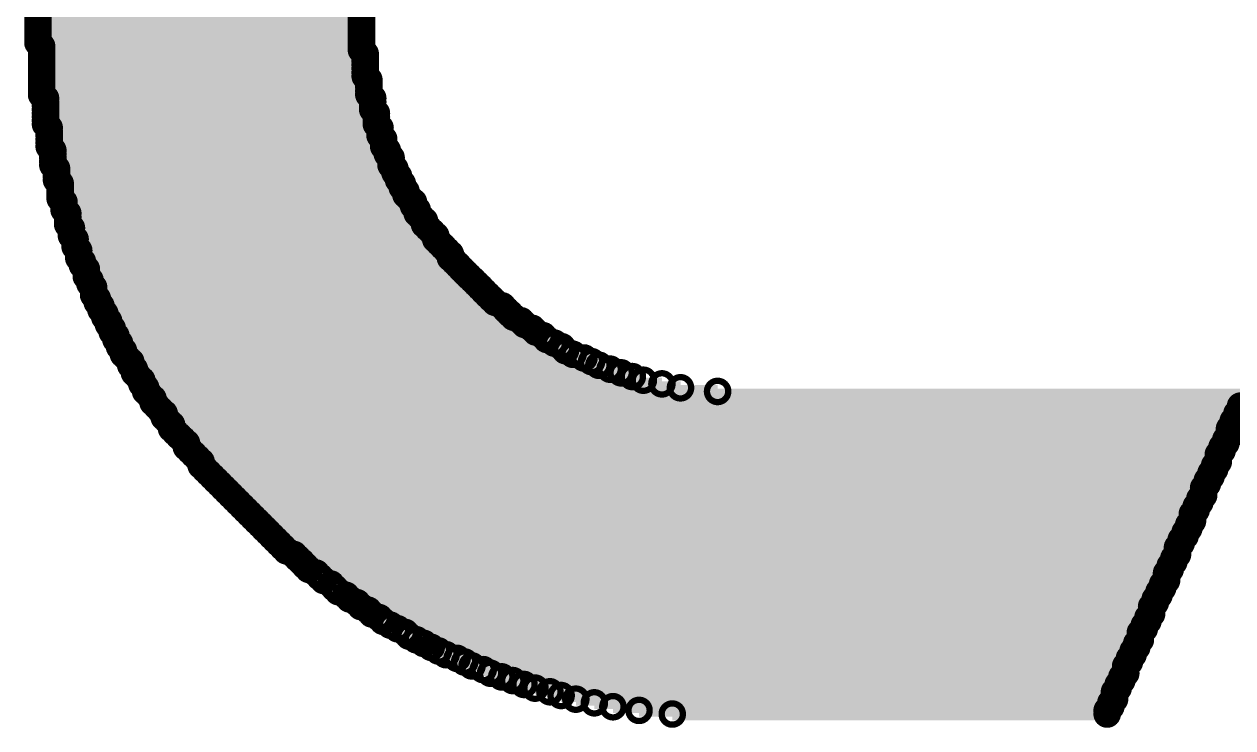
# Model space of a CAD drawing. Header units: millimetres. Extents: x 0 to 297, y 0 to 210.
# Drawn here: x 75.718 to 77.141, y 129.291 to 130.119 of the extents above; entities that cross this region are included whole.
import ezdxf

# ---------------------------------------------------------------- set-up
doc = ezdxf.new("R2010")
doc.units = ezdxf.units.MM
doc.header["$LTSCALE"] = 16.335
doc.layers.add('1', color=7, linetype='CONTINUOUS')

msp = doc.modelspace()

# ---------------------------------------------------------------- linework, layer by layer
at = {"layer": '1', "color": 7, "linetype": 'Continuous', "const_width": 0.00743}
for points in [[(75.7221, 130.132, 1), (75.7471, 130.132, 1)], [(75.7221, 130.1277, 1), (75.7471, 130.1277, 1)], [(75.7221, 130.1233, 1), (75.7471, 130.1233, 1)], [(76.1028, 130.132, 1), (76.1279, 130.132, 1)], [(76.1028, 130.1277, 1), (76.1279, 130.1277, 1)], [(76.1028, 130.1233, 1), (76.1279, 130.1233, 1)], [(75.7221, 130.119, 1), (75.7471, 130.119, 1)], [(75.7221, 130.1147, 1), (75.7471, 130.1147, 1)], [(75.7221, 130.1101, 1), (75.7471, 130.1101, 1)], [(76.1028, 130.119, 1), (76.1279, 130.119, 1)], [(76.1028, 130.1147, 1), (76.1279, 130.1147, 1)], [(76.1028, 130.1101, 1), (76.1279, 130.1101, 1)], [(75.7221, 130.1058, 1), (75.7471, 130.1058, 1)], [(75.7221, 130.1015, 1), (75.7471, 130.1015, 1)], [(75.7221, 130.0972, 1), (75.7471, 130.0972, 1)], [(75.7264, 130.0929, 1), (75.7514, 130.0929, 1)], [(76.1028, 130.1058, 1), (76.1279, 130.1058, 1)], [(76.1028, 130.1015, 1), (76.1279, 130.1015, 1)], [(76.1028, 130.0972, 1), (76.1279, 130.0972, 1)], [(76.1028, 130.0929, 1), (76.1279, 130.0929, 1)], [(75.7264, 130.0886, 1), (75.7514, 130.0886, 1)], [(75.7264, 130.084, 1), (75.7514, 130.084, 1)], [(75.7264, 130.0797, 1), (75.7514, 130.0797, 1)], [(76.1028, 130.0886, 1), (76.1279, 130.0886, 1)], [(76.1072, 130.084, 1), (76.1322, 130.084, 1)], [(76.1072, 130.0797, 1), (76.1322, 130.0797, 1)], [(75.7264, 130.0753, 1), (75.7514, 130.0753, 1)], [(75.7264, 130.071, 1), (75.7514, 130.071, 1)], [(75.7264, 130.0667, 1), (75.7514, 130.0667, 1)], [(76.1072, 130.0753, 1), (76.1322, 130.0753, 1)], [(76.1072, 130.071, 1), (76.1322, 130.071, 1)], [(76.1072, 130.0667, 1), (76.1322, 130.0667, 1)], [(75.7264, 130.0621, 1), (75.7514, 130.0621, 1)], [(75.7264, 130.0578, 1), (75.7514, 130.0578, 1)], [(75.7264, 130.0535, 1), (75.7514, 130.0535, 1)], [(76.1072, 130.0621, 1), (76.1322, 130.0621, 1)], [(76.1072, 130.0578, 1), (76.1322, 130.0578, 1)], [(76.1115, 130.0535, 1), (76.1365, 130.0535, 1)], [(75.7264, 130.0492, 1), (75.7514, 130.0492, 1)], [(75.7264, 130.0449, 1), (75.7514, 130.0449, 1)], [(75.7264, 130.0403, 1), (75.7514, 130.0403, 1)], [(75.7264, 130.036, 1), (75.7514, 130.036, 1)], [(76.1115, 130.0492, 1), (76.1365, 130.0492, 1)], [(76.1115, 130.0449, 1), (76.1365, 130.0449, 1)], [(76.1115, 130.0403, 1), (76.1365, 130.0403, 1)], [(76.1115, 130.036, 1), (76.1365, 130.036, 1)], [(75.731, 130.0317, 1), (75.756, 130.0317, 1)], [(75.731, 130.0273, 1), (75.756, 130.0273, 1)], [(75.731, 130.023, 1), (75.756, 130.023, 1)], [(76.116, 130.0317, 1), (76.1411, 130.0317, 1)], [(76.116, 130.0273, 1), (76.1411, 130.0273, 1)], [(76.116, 130.023, 1), (76.1411, 130.023, 1)], [(75.731, 130.0187, 1), (75.756, 130.0187, 1)], [(75.731, 130.0141, 1), (75.756, 130.0141, 1)], [(75.731, 130.0098, 1), (75.756, 130.0098, 1)], [(76.116, 130.0187, 1), (76.1411, 130.0187, 1)], [(76.1204, 130.0141, 1), (76.1454, 130.0141, 1)], [(76.1204, 130.0098, 1), (76.1454, 130.0098, 1)], [(75.731, 130.0055, 1), (75.756, 130.0055, 1)], [(75.731, 130.0012, 1), (75.756, 130.0012, 1)], [(75.7353, 129.9969, 1), (75.7603, 129.9969, 1)], [(76.1204, 130.0055, 1), (76.1454, 130.0055, 1)], [(76.1204, 130.0012, 1), (76.1454, 130.0012, 1)], [(76.1247, 129.9969, 1), (76.1497, 129.9969, 1)], [(75.7353, 129.9923, 1), (75.7603, 129.9923, 1)], [(75.7353, 129.988, 1), (75.7603, 129.988, 1)], [(75.7353, 129.9836, 1), (75.7603, 129.9836, 1)], [(75.7353, 129.9793, 1), (75.7603, 129.9793, 1)], [(76.1247, 129.9923, 1), (76.1497, 129.9923, 1)], [(76.1247, 129.988, 1), (76.1497, 129.988, 1)], [(76.129, 129.9836, 1), (76.154, 129.9836, 1)], [(76.129, 129.9793, 1), (76.154, 129.9793, 1)], [(75.7353, 129.975, 1), (75.7603, 129.975, 1)], [(75.7396, 129.9704, 1), (75.7646, 129.9704, 1)], [(75.7396, 129.9661, 1), (75.7646, 129.9661, 1)], [(76.129, 129.975, 1), (76.154, 129.975, 1)], [(76.1333, 129.9704, 1), (76.1583, 129.9704, 1)], [(76.1333, 129.9661, 1), (76.1583, 129.9661, 1)], [(75.7396, 129.9618, 1), (75.7646, 129.9618, 1)], [(75.7396, 129.9575, 1), (75.7646, 129.9575, 1)], [(75.7396, 129.9532, 1), (75.7646, 129.9532, 1)], [(76.1376, 129.9618, 1), (76.1627, 129.9618, 1)], [(76.1376, 129.9575, 1), (76.1627, 129.9575, 1)], [(76.1376, 129.9532, 1), (76.1627, 129.9532, 1)], [(75.7439, 129.9489, 1), (75.769, 129.9489, 1)], [(75.7439, 129.9443, 1), (75.769, 129.9443, 1)], [(75.7439, 129.94, 1), (75.769, 129.94, 1)], [(76.1422, 129.9489, 1), (76.1672, 129.9489, 1)], [(76.1422, 129.9443, 1), (76.1672, 129.9443, 1)], [(76.1465, 129.94, 1), (76.1715, 129.94, 1)], [(75.7439, 129.9356, 1), (75.769, 129.9356, 1)], [(75.7482, 129.9313, 1), (75.7733, 129.9313, 1)], [(75.7482, 129.927, 1), (75.7733, 129.927, 1)], [(75.7482, 129.9224, 1), (75.7733, 129.9224, 1)], [(76.1465, 129.9356, 1), (76.1715, 129.9356, 1)], [(76.1508, 129.9313, 1), (76.1759, 129.9313, 1)], [(76.1508, 129.927, 1), (76.1759, 129.927, 1)], [(76.1552, 129.9224, 1), (76.1802, 129.9224, 1)], [(75.7482, 129.9181, 1), (75.7733, 129.9181, 1)], [(75.7482, 129.9138, 1), (75.7733, 129.9138, 1)], [(75.7528, 129.9095, 1), (75.7778, 129.9095, 1)], [(76.1552, 129.9181, 1), (76.1802, 129.9181, 1)], [(76.1595, 129.9138, 1), (76.1845, 129.9138, 1)], [(76.164, 129.9095, 1), (76.1891, 129.9095, 1)], [(75.7528, 129.9052, 1), (75.7778, 129.9052, 1)], [(75.7528, 129.9006, 1), (75.7778, 129.9006, 1)], [(75.7571, 129.8963, 1), (75.7822, 129.8963, 1)], [(76.164, 129.9052, 1), (76.1891, 129.9052, 1)], [(76.1684, 129.9006, 1), (76.1934, 129.9006, 1)], [(76.1684, 129.8963, 1), (76.1934, 129.8963, 1)], [(75.7571, 129.892, 1), (75.7822, 129.892, 1)], [(75.7571, 129.8876, 1), (75.7822, 129.8876, 1)], [(75.7571, 129.8833, 1), (75.7822, 129.8833, 1)], [(75.7615, 129.879, 1), (75.7865, 129.879, 1)], [(76.1727, 129.892, 1), (76.1977, 129.892, 1)], [(76.177, 129.8876, 1), (76.202, 129.8876, 1)], [(76.177, 129.8833, 1), (76.202, 129.8833, 1)], [(76.1813, 129.879, 1), (76.2063, 129.879, 1)], [(75.7615, 129.8744, 1), (75.7865, 129.8744, 1)], [(75.7615, 129.8701, 1), (75.7865, 129.8701, 1)], [(75.7658, 129.8658, 1), (75.7908, 129.8658, 1)], [(76.1859, 129.8744, 1), (76.2109, 129.8744, 1)], [(76.1902, 129.8701, 1), (76.2152, 129.8701, 1)], [(76.1902, 129.8658, 1), (76.2152, 129.8658, 1)], [(75.7658, 129.8615, 1), (75.7908, 129.8615, 1)], [(75.7658, 129.8572, 1), (75.7908, 129.8572, 1)], [(75.7701, 129.8526, 1), (75.7951, 129.8526, 1)], [(76.1945, 129.8615, 1), (76.2195, 129.8615, 1)], [(76.1988, 129.8572, 1), (76.2239, 129.8572, 1)], [(76.2032, 129.8526, 1), (76.2282, 129.8526, 1)], [(75.7701, 129.8483, 1), (75.7951, 129.8483, 1)], [(75.7701, 129.8439, 1), (75.7951, 129.8439, 1)], [(75.7744, 129.8396, 1), (75.7994, 129.8396, 1)], [(76.2075, 129.8483, 1), (76.2325, 129.8483, 1)], [(76.2075, 129.8439, 1), (76.2325, 129.8439, 1)], [(76.2121, 129.8396, 1), (76.2371, 129.8396, 1)], [(75.7744, 129.8353, 1), (75.7994, 129.8353, 1)], [(75.779, 129.8307, 1), (75.804, 129.8307, 1)], [(75.779, 129.8264, 1), (75.804, 129.8264, 1)], [(75.779, 129.8221, 1), (75.804, 129.8221, 1)], [(76.2164, 129.8353, 1), (76.2414, 129.8353, 1)], [(76.2207, 129.8307, 1), (76.2457, 129.8307, 1)], [(76.225, 129.8264, 1), (76.25, 129.8264, 1)], [(76.2293, 129.8221, 1), (76.2543, 129.8221, 1)], [(75.7833, 129.8178, 1), (75.8083, 129.8178, 1)], [(75.7833, 129.8135, 1), (75.8083, 129.8135, 1)], [(75.7876, 129.8092, 1), (75.8126, 129.8092, 1)], [(76.2339, 129.8178, 1), (76.2589, 129.8178, 1)], [(76.2382, 129.8135, 1), (76.2632, 129.8135, 1)], [(76.2425, 129.8092, 1), (76.2676, 129.8092, 1)], [(75.7876, 129.8046, 1), (75.8126, 129.8046, 1)], [(75.7876, 129.8003, 1), (75.8126, 129.8003, 1)], [(75.7919, 129.7959, 1), (75.817, 129.7959, 1)], [(76.2469, 129.8046, 1), (76.2719, 129.8046, 1)], [(76.2512, 129.8003, 1), (76.2762, 129.8003, 1)], [(76.2557, 129.7959, 1), (76.2808, 129.7959, 1)], [(75.7919, 129.7916, 1), (75.817, 129.7916, 1)], [(75.7963, 129.7873, 1), (75.8213, 129.7873, 1)], [(75.7963, 129.7827, 1), (75.8213, 129.7827, 1)], [(76.2601, 129.7916, 1), (76.2851, 129.7916, 1)], [(76.2687, 129.7873, 1), (76.2937, 129.7873, 1)], [(76.273, 129.7827, 1), (76.298, 129.7827, 1)], [(75.8008, 129.7784, 1), (75.8258, 129.7784, 1)], [(75.8008, 129.7741, 1), (75.8258, 129.7741, 1)], [(75.8051, 129.7698, 1), (75.8302, 129.7698, 1)], [(75.8051, 129.7655, 1), (75.8302, 129.7655, 1)], [(76.2773, 129.7784, 1), (76.3024, 129.7784, 1)], [(76.2819, 129.7741, 1), (76.3069, 129.7741, 1)], [(76.2905, 129.7698, 1), (76.3156, 129.7698, 1)], [(76.2949, 129.7655, 1), (76.3199, 129.7655, 1)], [(75.8095, 129.7609, 1), (75.8345, 129.7609, 1)], [(75.8095, 129.7566, 1), (75.8345, 129.7566, 1)], [(75.8138, 129.7523, 1), (75.8388, 129.7523, 1)], [(76.3037, 129.7609, 1), (76.3288, 129.7609, 1)], [(76.3081, 129.7566, 1), (76.3331, 129.7566, 1)], [(76.3167, 129.7523, 1), (76.3417, 129.7523, 1)], [(75.8138, 129.7479, 1), (75.8388, 129.7479, 1)], [(75.8181, 129.7436, 1), (75.8431, 129.7436, 1)], [(75.8181, 129.7393, 1), (75.8431, 129.7393, 1)], [(76.321, 129.7479, 1), (76.346, 129.7479, 1)], [(76.3299, 129.7436, 1), (76.3549, 129.7436, 1)], [(76.3385, 129.7393, 1), (76.3636, 129.7393, 1)], [(75.8227, 129.7347, 1), (75.8477, 129.7347, 1)], [(75.8227, 129.7304, 1), (75.8477, 129.7304, 1)], [(75.827, 129.7261, 1), (75.852, 129.7261, 1)], [(76.3429, 129.7347, 1), (76.3679, 129.7347, 1)], [(76.3518, 129.7304, 1), (76.3768, 129.7304, 1)], [(76.3647, 129.7261, 1), (76.3897, 129.7261, 1)], [(75.8313, 129.7218, 1), (75.8563, 129.7218, 1)], [(75.8313, 129.7175, 1), (75.8563, 129.7175, 1)], [(75.8356, 129.7129, 1), (75.8606, 129.7129, 1)], [(75.8356, 129.7086, 1), (75.8606, 129.7086, 1)], [(76.3736, 129.7218, 1), (76.3986, 129.7218, 1)], [(76.3822, 129.7175, 1), (76.4073, 129.7175, 1)], [(76.3954, 129.7129, 1), (76.4205, 129.7129, 1)], [(76.4084, 129.7086, 1), (76.4334, 129.7086, 1)], [(75.8399, 129.7042, 1), (75.865, 129.7042, 1)], [(75.8443, 129.6999, 1), (75.8693, 129.6999, 1)], [(75.8443, 129.6956, 1), (75.8693, 129.6956, 1)], [(76.4216, 129.7042, 1), (76.4466, 129.7042, 1)], [(76.4346, 129.6999, 1), (76.4596, 129.6999, 1)], [(76.4564, 129.6956, 1), (76.4814, 129.6956, 1)], [(75.8488, 129.691, 1), (75.8739, 129.691, 1)], [(75.8488, 129.6867, 1), (75.8739, 129.6867, 1)], [(75.8532, 129.6824, 1), (75.8782, 129.6824, 1)], [(76.4782, 129.691, 1), (76.5033, 129.691, 1)], [(76.5219, 129.6867, 1), (76.547, 129.6867, 1)], [(75.8575, 129.6781, 1), (75.8825, 129.6781, 1)], [(75.8575, 129.6738, 1), (75.8825, 129.6738, 1)], [(75.8618, 129.6695, 1), (75.8868, 129.6695, 1)], [(77.1374, 129.6695, 1), (77.1624, 129.6695, 1)], [(75.8661, 129.6649, 1), (75.8911, 129.6649, 1)], [(75.8707, 129.6606, 1), (75.8957, 129.6606, 1)], [(75.8707, 129.6562, 1), (75.8957, 129.6562, 1)], [(75.875, 129.6519, 1), (75.9, 129.6519, 1)], [(77.1287, 129.6519, 1), (77.1538, 129.6519, 1)], [(77.1331, 129.6606, 1), (77.1581, 129.6606, 1)], [(77.1331, 129.6562, 1), (77.1581, 129.6562, 1)], [(77.1374, 129.6649, 1), (77.1624, 129.6649, 1)], [(75.8793, 129.6476, 1), (75.9043, 129.6476, 1)], [(75.8793, 129.643, 1), (75.9043, 129.643, 1)], [(75.8836, 129.6387, 1), (75.9087, 129.6387, 1)], [(77.1244, 129.643, 1), (77.1494, 129.643, 1)], [(77.1244, 129.6387, 1), (77.1494, 129.6387, 1)], [(77.1287, 129.6476, 1), (77.1538, 129.6476, 1)], [(75.8879, 129.6344, 1), (75.913, 129.6344, 1)], [(75.8925, 129.6301, 1), (75.9175, 129.6301, 1)], [(75.8968, 129.6258, 1), (75.9219, 129.6258, 1)], [(77.1201, 129.6301, 1), (77.1451, 129.6301, 1)], [(77.1201, 129.6258, 1), (77.1451, 129.6258, 1)], [(77.1244, 129.6344, 1), (77.1494, 129.6344, 1)], [(75.8968, 129.6212, 1), (75.9219, 129.6212, 1)], [(75.9012, 129.6169, 1), (75.9262, 129.6169, 1)], [(75.9055, 129.6126, 1), (75.9305, 129.6126, 1)], [(77.1112, 129.6126, 1), (77.1362, 129.6126, 1)], [(77.1155, 129.6212, 1), (77.1406, 129.6212, 1)], [(77.1155, 129.6169, 1), (77.1406, 129.6169, 1)], [(75.9098, 129.6082, 1), (75.9348, 129.6082, 1)], [(75.9141, 129.6039, 1), (75.9391, 129.6039, 1)], [(75.9141, 129.5996, 1), (75.9391, 129.5996, 1)], [(75.9187, 129.595, 1), (75.9437, 129.595, 1)], [(77.1069, 129.5996, 1), (77.1319, 129.5996, 1)], [(77.1069, 129.595, 1), (77.1319, 129.595, 1)], [(77.1112, 129.6082, 1), (77.1362, 129.6082, 1)], [(77.1112, 129.6039, 1), (77.1362, 129.6039, 1)], [(75.923, 129.5907, 1), (75.948, 129.5907, 1)], [(75.9273, 129.5864, 1), (75.9523, 129.5864, 1)], [(75.9316, 129.5821, 1), (75.9567, 129.5821, 1)], [(77.0983, 129.5821, 1), (77.1233, 129.5821, 1)], [(77.1026, 129.5907, 1), (77.1276, 129.5907, 1)], [(77.1026, 129.5864, 1), (77.1276, 129.5864, 1)], [(75.936, 129.5778, 1), (75.961, 129.5778, 1)], [(75.9405, 129.5732, 1), (75.9655, 129.5732, 1)], [(75.9448, 129.5689, 1), (75.9699, 129.5689, 1)], [(77.0939, 129.5732, 1), (77.119, 129.5732, 1)], [(77.0939, 129.5689, 1), (77.119, 129.5689, 1)], [(77.0983, 129.5778, 1), (77.1233, 129.5778, 1)], [(75.9492, 129.5645, 1), (75.9742, 129.5645, 1)], [(75.9535, 129.5602, 1), (75.9785, 129.5602, 1)], [(75.9578, 129.5559, 1), (75.9828, 129.5559, 1)], [(77.0894, 129.5602, 1), (77.1144, 129.5602, 1)], [(77.0894, 129.5559, 1), (77.1144, 129.5559, 1)], [(77.0939, 129.5645, 1), (77.119, 129.5645, 1)], [(75.9624, 129.5513, 1), (75.9874, 129.5513, 1)], [(75.9667, 129.547, 1), (75.9917, 129.547, 1)], [(75.971, 129.5427, 1), (75.996, 129.5427, 1)], [(75.9753, 129.5384, 1), (76.0003, 129.5384, 1)], [(77.0807, 129.5427, 1), (77.1058, 129.5427, 1)], [(77.0807, 129.5384, 1), (77.1058, 129.5384, 1)], [(77.0851, 129.5513, 1), (77.1101, 129.5513, 1)], [(77.0851, 129.547, 1), (77.1101, 129.547, 1)], [(75.9796, 129.5341, 1), (76.0047, 129.5341, 1)], [(75.984, 129.5298, 1), (76.009, 129.5298, 1)], [(75.9885, 129.5252, 1), (76.0136, 129.5252, 1)], [(77.0764, 129.5298, 1), (77.1014, 129.5298, 1)], [(77.0764, 129.5252, 1), (77.1014, 129.5252, 1)], [(77.0807, 129.5341, 1), (77.1058, 129.5341, 1)], [(75.9929, 129.5209, 1), (76.0179, 129.5209, 1)], [(75.9972, 129.5165, 1), (76.0222, 129.5165, 1)], [(76.0015, 129.5122, 1), (76.0265, 129.5122, 1)], [(77.0675, 129.5122, 1), (77.0925, 129.5122, 1)], [(77.0721, 129.5209, 1), (77.0971, 129.5209, 1)], [(77.0721, 129.5165, 1), (77.0971, 129.5165, 1)], [(76.0058, 129.5079, 1), (76.0308, 129.5079, 1)], [(76.0104, 129.5033, 1), (76.0354, 129.5033, 1)], [(76.0147, 129.499, 1), (76.0397, 129.499, 1)], [(77.0632, 129.5033, 1), (77.0882, 129.5033, 1)], [(77.0632, 129.499, 1), (77.0882, 129.499, 1)], [(77.0675, 129.5079, 1), (77.0925, 129.5079, 1)], [(76.0233, 129.4947, 1), (76.0484, 129.4947, 1)], [(76.0276, 129.4904, 1), (76.0527, 129.4904, 1)], [(76.0322, 129.4861, 1), (76.0572, 129.4861, 1)], [(76.0365, 129.4815, 1), (76.0616, 129.4815, 1)], [(77.0546, 129.4815, 1), (77.0796, 129.4815, 1)], [(77.0589, 129.4904, 1), (77.0839, 129.4904, 1)], [(77.0589, 129.4861, 1), (77.0839, 129.4861, 1)], [(77.0632, 129.4947, 1), (77.0882, 129.4947, 1)], [(76.0409, 129.4772, 1), (76.0659, 129.4772, 1)], [(76.0495, 129.4729, 1), (76.0745, 129.4729, 1)], [(76.0538, 129.4685, 1), (76.0788, 129.4685, 1)], [(77.0503, 129.4729, 1), (77.0753, 129.4729, 1)], [(77.0503, 129.4685, 1), (77.0753, 129.4685, 1)], [(77.0546, 129.4772, 1), (77.0796, 129.4772, 1)], [(76.0584, 129.4642, 1), (76.0834, 129.4642, 1)], [(76.067, 129.4599, 1), (76.092, 129.4599, 1)], [(76.0713, 129.4553, 1), (76.0964, 129.4553, 1)], [(77.0457, 129.4599, 1), (77.0707, 129.4599, 1)], [(77.0457, 129.4553, 1), (77.0707, 129.4553, 1)], [(77.0503, 129.4642, 1), (77.0753, 129.4642, 1)], [(76.0757, 129.451, 1), (76.1007, 129.451, 1)], [(76.0845, 129.4467, 1), (76.1096, 129.4467, 1)], [(76.0889, 129.4424, 1), (76.1139, 129.4424, 1)], [(76.0975, 129.4381, 1), (76.1225, 129.4381, 1)], [(77.037, 129.4424, 1), (77.0621, 129.4424, 1)], [(77.037, 129.4381, 1), (77.0621, 129.4381, 1)], [(77.0414, 129.451, 1), (77.0664, 129.451, 1)], [(77.0414, 129.4467, 1), (77.0664, 129.4467, 1)], [(76.1021, 129.4335, 1), (76.1271, 129.4335, 1)], [(76.1107, 129.4292, 1), (76.1357, 129.4292, 1)], [(76.115, 129.4248, 1), (76.14, 129.4248, 1)], [(77.0327, 129.4335, 1), (77.0577, 129.4335, 1)], [(77.0327, 129.4292, 1), (77.0577, 129.4292, 1)], [(77.0327, 129.4248, 1), (77.0577, 129.4248, 1)], [(76.1237, 129.4205, 1), (76.1487, 129.4205, 1)], [(76.1282, 129.4162, 1), (76.1533, 129.4162, 1)], [(76.1369, 129.4116, 1), (76.1619, 129.4116, 1)], [(77.0241, 129.4116, 1), (77.0491, 129.4116, 1)], [(77.0284, 129.4205, 1), (77.0534, 129.4205, 1)], [(77.0284, 129.4162, 1), (77.0534, 129.4162, 1)], [(76.1455, 129.4073, 1), (76.1705, 129.4073, 1)], [(76.1544, 129.403, 1), (76.1794, 129.403, 1)], [(76.1587, 129.3987, 1), (76.1837, 129.3987, 1)], [(77.0195, 129.403, 1), (77.0445, 129.403, 1)], [(77.0195, 129.3987, 1), (77.0445, 129.3987, 1)], [(77.0241, 129.4073, 1), (77.0491, 129.4073, 1)], [(76.1673, 129.3944, 1), (76.1924, 129.3944, 1)], [(76.1762, 129.3901, 1), (76.2013, 129.3901, 1)], [(76.1849, 129.3855, 1), (76.2099, 129.3855, 1)], [(76.1935, 129.3812, 1), (76.2185, 129.3812, 1)], [(77.0109, 129.3812, 1), (77.0359, 129.3812, 1)], [(77.0152, 129.3901, 1), (77.0402, 129.3901, 1)], [(77.0152, 129.3855, 1), (77.0402, 129.3855, 1)], [(77.0195, 129.3944, 1), (77.0445, 129.3944, 1)], [(76.2024, 129.3768, 1), (76.2274, 129.3768, 1)], [(76.2154, 129.3725, 1), (76.2404, 129.3725, 1)], [(76.2242, 129.3682, 1), (76.2493, 129.3682, 1)], [(77.0066, 129.3725, 1), (77.0316, 129.3725, 1)], [(77.0066, 129.3682, 1), (77.0316, 129.3682, 1)], [(77.0109, 129.3768, 1), (77.0359, 129.3768, 1)], [(76.2329, 129.3636, 1), (76.2579, 129.3636, 1)], [(76.2461, 129.3593, 1), (76.2711, 129.3593, 1)], [(76.2547, 129.355, 1), (76.2797, 129.355, 1)], [(77.0022, 129.3636, 1), (77.0273, 129.3636, 1)], [(77.0022, 129.3593, 1), (77.0273, 129.3593, 1)], [(77.0022, 129.355, 1), (77.0273, 129.355, 1)], [(76.2679, 129.3507, 1), (76.293, 129.3507, 1)], [(76.2809, 129.3464, 1), (76.3059, 129.3464, 1)], [(76.2941, 129.3418, 1), (76.3191, 129.3418, 1)], [(76.9934, 129.3418, 1), (77.0184, 129.3418, 1)], [(76.9977, 129.3507, 1), (77.0227, 129.3507, 1)], [(76.9977, 129.3464, 1), (77.0227, 129.3464, 1)], [(76.307, 129.3375, 1), (76.3321, 129.3375, 1)], [(76.3246, 129.3332, 1), (76.3496, 129.3332, 1)], [(76.3378, 129.3288, 1), (76.3628, 129.3288, 1)], [(76.3551, 129.3245, 1), (76.3801, 129.3245, 1)], [(76.989, 129.3332, 1), (77.0141, 129.3332, 1)], [(76.989, 129.3288, 1), (77.0141, 129.3288, 1)], [(76.989, 129.3245, 1), (77.0141, 129.3245, 1)], [(76.9934, 129.3375, 1), (77.0184, 129.3375, 1)], [(76.3769, 129.3202, 1), (76.4019, 129.3202, 1)], [(76.3987, 129.3156, 1), (76.4238, 129.3156, 1)], [(76.4295, 129.3113, 1), (76.4545, 129.3113, 1)], [(76.9804, 129.3113, 1), (77.0054, 129.3113, 1)], [(76.9847, 129.3202, 1), (77.0097, 129.3202, 1)], [(76.9847, 129.3156, 1), (77.0097, 129.3156, 1)], [(76.4686, 129.307, 1), (76.4936, 129.307, 1)], [(76.9804, 129.307, 1), (77.0054, 129.307, 1)]]:
    msp.add_lwpolyline(points, format="xyb", close=True, dxfattribs=at)
at = {"layer": '1', "color": 9, "linetype": 'Continuous', "const_width": 0.0149}
for points in [[(75.7346, 130.1233), (76.1153, 130.1233)], [(75.7346, 130.119), (76.1153, 130.119)], [(75.7346, 130.1147), (76.1153, 130.1147)], [(75.7346, 130.1101), (76.1153, 130.1101)], [(75.7346, 130.1058), (76.1153, 130.1058)], [(75.7346, 130.1015), (76.1153, 130.1015)], [(75.7346, 130.0972), (76.1153, 130.0972)], [(75.7389, 130.0929), (76.1153, 130.0929)], [(75.7389, 130.0886), (76.1153, 130.0886)], [(75.7389, 130.084), (76.1197, 130.084)], [(75.7389, 130.0797), (76.1197, 130.0797)], [(75.7389, 130.0753), (76.1197, 130.0753)], [(75.7389, 130.071), (76.1197, 130.071)], [(75.7389, 130.0667), (76.1197, 130.0667)], [(75.7389, 130.0621), (76.1197, 130.0621)], [(75.7389, 130.0578), (76.1197, 130.0578)], [(75.7389, 130.0535), (76.124, 130.0535)], [(75.7389, 130.0492), (76.124, 130.0492)], [(75.7389, 130.0449), (76.124, 130.0449)], [(75.7389, 130.0403), (76.124, 130.0403)], [(75.7389, 130.036), (76.124, 130.036)], [(75.7435, 130.0317), (76.1286, 130.0317)], [(75.7435, 130.0273), (76.1286, 130.0273)], [(75.7435, 130.023), (76.1286, 130.023)], [(75.7435, 130.0187), (76.1286, 130.0187)], [(75.7435, 130.0141), (76.1329, 130.0141)], [(75.7435, 130.0098), (76.1329, 130.0098)], [(75.7435, 130.0055), (76.1329, 130.0055)], [(75.7435, 130.0012), (76.1329, 130.0012)], [(75.7478, 129.9969), (76.1372, 129.9969)], [(75.7478, 129.9923), (76.1372, 129.9923)], [(75.7478, 129.988), (76.1372, 129.988)], [(75.7478, 129.9836), (76.1415, 129.9836)], [(75.7478, 129.9793), (76.1415, 129.9793)], [(75.7478, 129.975), (76.1415, 129.975)], [(75.7521, 129.9704), (76.1458, 129.9704)], [(75.7521, 129.9661), (76.1458, 129.9661)], [(75.7521, 129.9618), (76.1501, 129.9618)], [(75.7521, 129.9575), (76.1501, 129.9575)], [(75.7521, 129.9532), (76.1501, 129.9532)], [(75.7564, 129.9489), (76.1547, 129.9489)], [(75.7564, 129.9443), (76.1547, 129.9443)], [(75.7564, 129.94), (76.159, 129.94)], [(75.7564, 129.9356), (76.159, 129.9356)], [(75.7608, 129.9313), (76.1633, 129.9313)], [(75.7608, 129.927), (76.1633, 129.927)], [(75.7608, 129.9224), (76.1677, 129.9224)], [(75.7608, 129.9181), (76.1677, 129.9181)], [(75.7608, 129.9138), (76.172, 129.9138)], [(75.7653, 129.9095), (76.1766, 129.9095)], [(75.7653, 129.9052), (76.1766, 129.9052)], [(75.7653, 129.9006), (76.1809, 129.9006)], [(75.7696, 129.8963), (76.1809, 129.8963)], [(75.7696, 129.892), (76.1852, 129.892)], [(75.7696, 129.8876), (76.1895, 129.8876)], [(75.7696, 129.8833), (76.1895, 129.8833)], [(75.774, 129.879), (76.1938, 129.879)], [(75.774, 129.8744), (76.1984, 129.8744)], [(75.774, 129.8701), (76.2027, 129.8701)], [(75.7783, 129.8658), (76.2027, 129.8658)], [(75.7783, 129.8615), (76.207, 129.8615)], [(75.7783, 129.8572), (76.2114, 129.8572)], [(75.7826, 129.8526), (76.2157, 129.8526)], [(75.7826, 129.8483), (76.22, 129.8483)], [(75.7826, 129.8439), (76.22, 129.8439)], [(75.7869, 129.8396), (76.2246, 129.8396)], [(75.7869, 129.8353), (76.2289, 129.8353)], [(75.7915, 129.8307), (76.2332, 129.8307)], [(75.7915, 129.8264), (76.2375, 129.8264)], [(75.7915, 129.8221), (76.2418, 129.8221)], [(75.7958, 129.8178), (76.2464, 129.8178)], [(75.7958, 129.8135), (76.2507, 129.8135)], [(75.8001, 129.8092), (76.255, 129.8092)], [(75.8001, 129.8046), (76.2594, 129.8046)], [(75.8001, 129.8003), (76.2637, 129.8003)], [(75.8044, 129.7959), (76.2683, 129.7959)], [(75.8044, 129.7916), (76.2726, 129.7916)], [(75.8088, 129.7873), (76.2812, 129.7873)], [(75.8088, 129.7827), (76.2855, 129.7827)], [(75.8133, 129.7784), (76.2898, 129.7784)], [(75.8133, 129.7741), (76.2944, 129.7741)], [(75.8177, 129.7698), (76.303, 129.7698)], [(75.8177, 129.7655), (76.3074, 129.7655)], [(75.822, 129.7609), (76.3163, 129.7609)], [(75.822, 129.7566), (76.3206, 129.7566)], [(75.8263, 129.7523), (76.3292, 129.7523)], [(75.8263, 129.7479), (76.3335, 129.7479)], [(75.8306, 129.7436), (76.3424, 129.7436)], [(75.8306, 129.7393), (76.3511, 129.7393)], [(75.8352, 129.7347), (76.3554, 129.7347)], [(75.8352, 129.7304), (76.3643, 129.7304)], [(75.8395, 129.7261), (76.3772, 129.7261)], [(75.8438, 129.7218), (76.3861, 129.7218)], [(75.8438, 129.7175), (76.3947, 129.7175)], [(75.8481, 129.7129), (76.408, 129.7129)], [(75.8481, 129.7086), (76.4209, 129.7086)], [(75.8525, 129.7042), (76.4341, 129.7042)], [(75.8568, 129.6999), (76.4471, 129.6999)], [(75.8568, 129.6956), (76.4689, 129.6956)], [(75.8613, 129.691), (76.4908, 129.691)], [(75.8613, 129.6867), (76.5344, 129.6867)], [(75.8657, 129.6824), (77.5385, 129.6824)], [(75.87, 129.6781), (77.5385, 129.6781)], [(75.87, 129.6738), (77.5385, 129.6738)], [(75.8743, 129.6695), (77.1499, 129.6695)], [(75.8786, 129.6649), (77.1499, 129.6649)], [(75.8832, 129.6606), (77.1456, 129.6606)], [(75.8832, 129.6562), (77.1456, 129.6562)], [(75.8875, 129.6519), (77.1412, 129.6519)], [(75.8918, 129.6476), (77.1412, 129.6476)], [(75.8918, 129.643), (77.1369, 129.643)], [(75.8961, 129.6387), (77.1369, 129.6387)], [(75.9005, 129.6344), (77.1369, 129.6344)], [(75.905, 129.6301), (77.1326, 129.6301)], [(75.9093, 129.6258), (77.1326, 129.6258)], [(75.9093, 129.6212), (77.128, 129.6212)], [(75.9137, 129.6169), (77.128, 129.6169)], [(75.918, 129.6126), (77.1237, 129.6126)], [(75.9223, 129.6082), (77.1237, 129.6082)], [(75.9266, 129.6039), (77.1237, 129.6039)], [(75.9266, 129.5996), (77.1194, 129.5996)], [(75.9312, 129.595), (77.1194, 129.595)], [(75.9355, 129.5907), (77.1151, 129.5907)], [(75.9398, 129.5864), (77.1151, 129.5864)], [(75.9441, 129.5821), (77.1108, 129.5821)], [(75.9485, 129.5778), (77.1108, 129.5778)], [(75.953, 129.5732), (77.1065, 129.5732)], [(75.9574, 129.5689), (77.1065, 129.5689)], [(75.9617, 129.5645), (77.1065, 129.5645)], [(75.966, 129.5602), (77.1019, 129.5602)], [(75.9703, 129.5559), (77.1019, 129.5559)], [(75.9749, 129.5513), (77.0976, 129.5513)], [(75.9792, 129.547), (77.0976, 129.547)], [(75.9835, 129.5427), (77.0932, 129.5427)], [(75.9878, 129.5384), (77.0932, 129.5384)], [(75.9922, 129.5341), (77.0932, 129.5341)], [(75.9965, 129.5298), (77.0889, 129.5298)], [(76.001, 129.5252), (77.0889, 129.5252)], [(76.0054, 129.5209), (77.0846, 129.5209)], [(76.0097, 129.5165), (77.0846, 129.5165)], [(76.014, 129.5122), (77.08, 129.5122)], [(76.0183, 129.5079), (77.08, 129.5079)], [(76.0229, 129.5033), (77.0757, 129.5033)], [(76.0272, 129.499), (77.0757, 129.499)], [(76.0358, 129.4947), (77.0757, 129.4947)], [(76.0402, 129.4904), (77.0714, 129.4904)], [(76.0447, 129.4861), (77.0714, 129.4861)], [(76.049, 129.4815), (77.0671, 129.4815)], [(76.0534, 129.4772), (77.0671, 129.4772)], [(76.062, 129.4729), (77.0628, 129.4729)], [(76.0663, 129.4685), (77.0628, 129.4685)], [(76.0709, 129.4642), (77.0628, 129.4642)], [(76.0795, 129.4599), (77.0582, 129.4599)], [(76.0838, 129.4553), (77.0582, 129.4553)], [(76.0882, 129.451), (77.0539, 129.451)], [(76.0971, 129.4467), (77.0539, 129.4467)], [(76.1014, 129.4424), (77.0496, 129.4424)], [(76.11, 129.4381), (77.0496, 129.4381)], [(76.1146, 129.4335), (77.0452, 129.4335)], [(76.1232, 129.4292), (77.0452, 129.4292)], [(76.1275, 129.4248), (77.0452, 129.4248)], [(76.1362, 129.4205), (77.0409, 129.4205)], [(76.1407, 129.4162), (77.0409, 129.4162)], [(76.1494, 129.4116), (77.0366, 129.4116)], [(76.158, 129.4073), (77.0366, 129.4073)], [(76.1669, 129.403), (77.032, 129.403)], [(76.1712, 129.3987), (77.032, 129.3987)], [(76.1799, 129.3944), (77.032, 129.3944)], [(76.1887, 129.3901), (77.0277, 129.3901)], [(76.1974, 129.3855), (77.0277, 129.3855)], [(76.206, 129.3812), (77.0234, 129.3812)], [(76.2149, 129.3768), (77.0234, 129.3768)], [(76.2279, 129.3725), (77.0191, 129.3725)], [(76.2368, 129.3682), (77.0191, 129.3682)], [(76.2454, 129.3636), (77.0148, 129.3636)], [(76.2586, 129.3593), (77.0148, 129.3593)], [(76.2672, 129.355), (77.0148, 129.355)], [(76.2804, 129.3507), (77.0102, 129.3507)], [(76.2934, 129.3464), (77.0102, 129.3464)], [(76.3066, 129.3418), (77.0059, 129.3418)], [(76.3196, 129.3375), (77.0059, 129.3375)], [(76.3371, 129.3332), (77.0015, 129.3332)], [(76.3503, 129.3288), (77.0015, 129.3288)], [(76.3676, 129.3245), (77.0015, 129.3245)], [(76.3894, 129.3202), (76.9972, 129.3202)], [(76.4113, 129.3156), (76.9972, 129.3156)], [(76.442, 129.3113), (76.9929, 129.3113)], [(76.4811, 129.307), (76.9929, 129.307)]]:
    msp.add_lwpolyline(points, dxfattribs=at)

doc.saveas('drawing.dxf')
